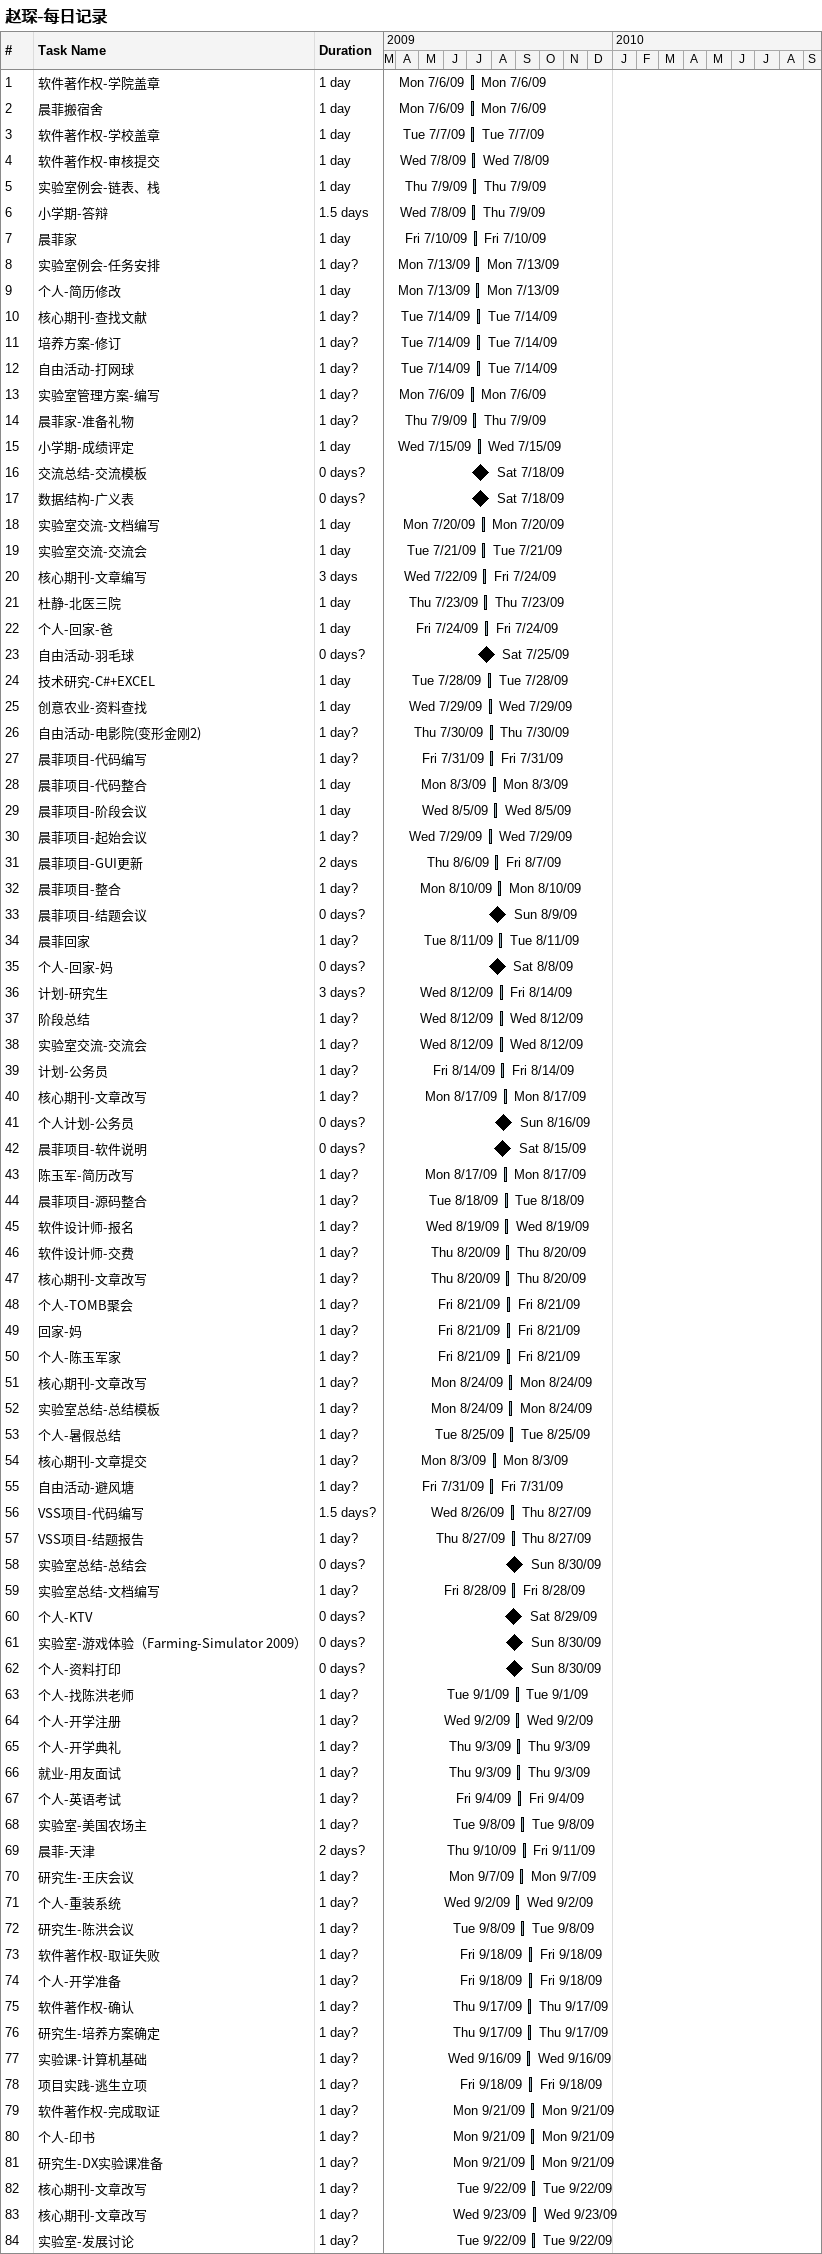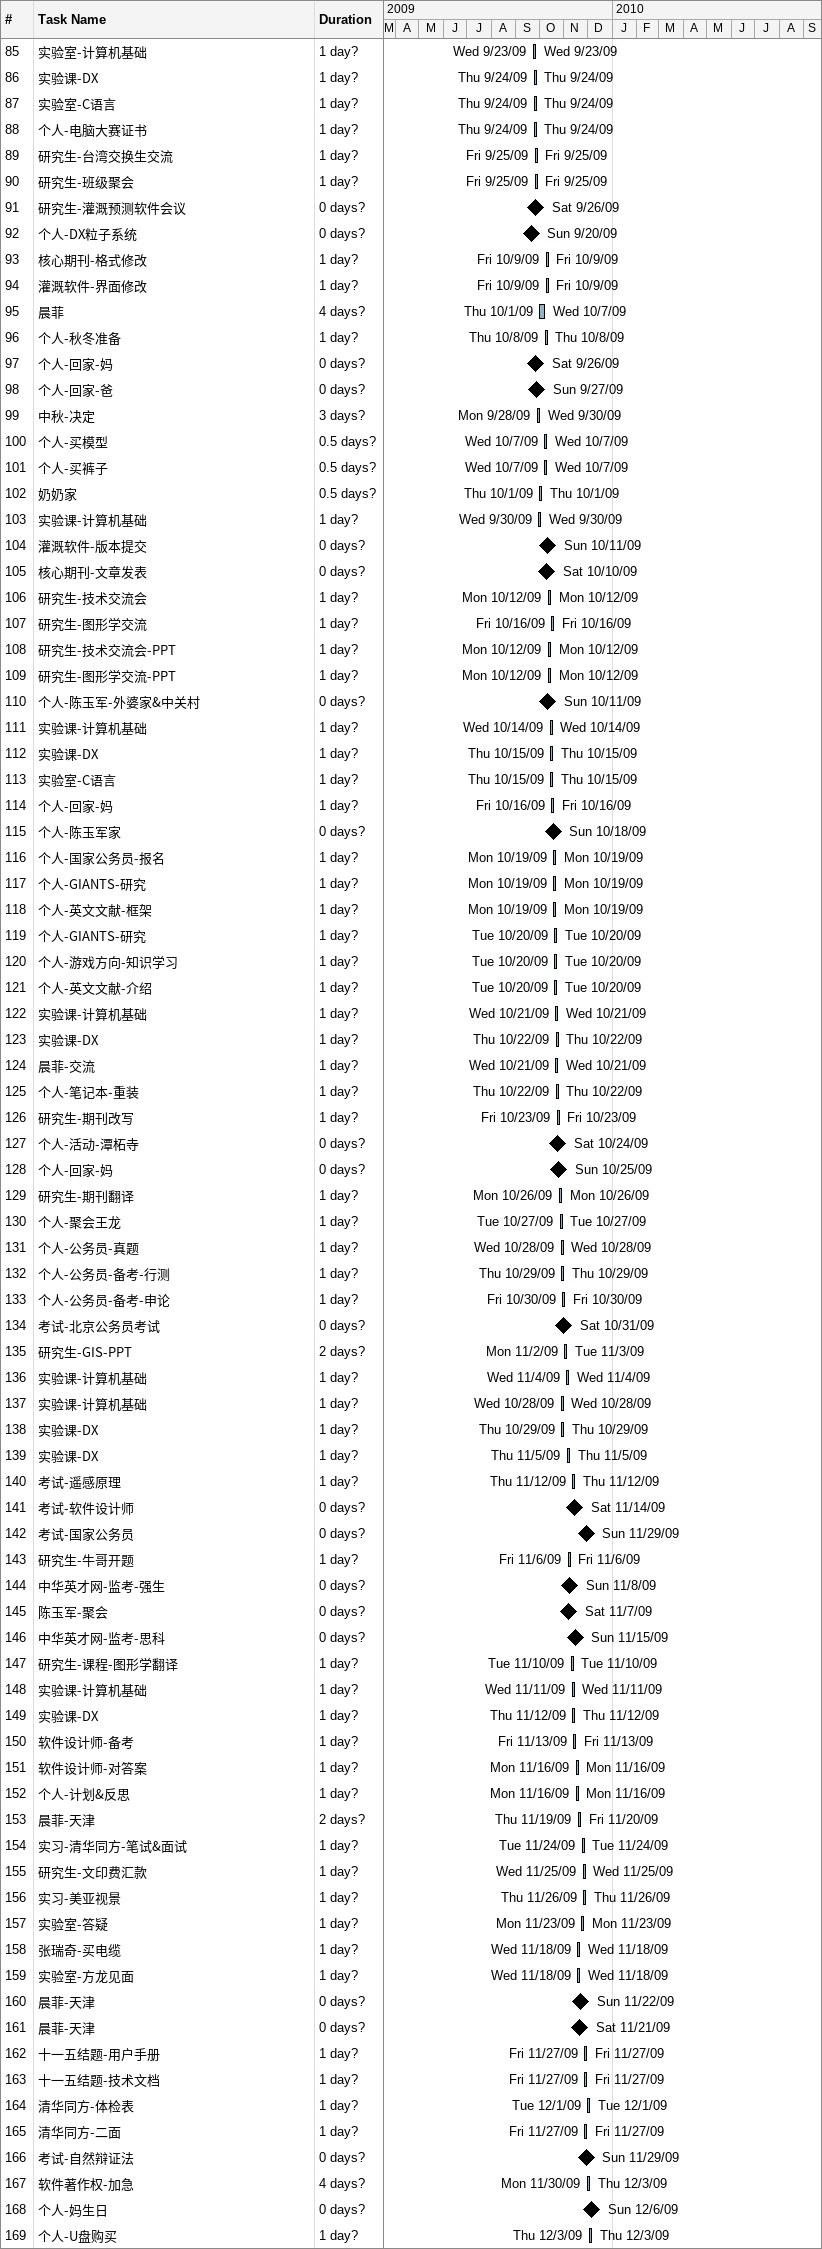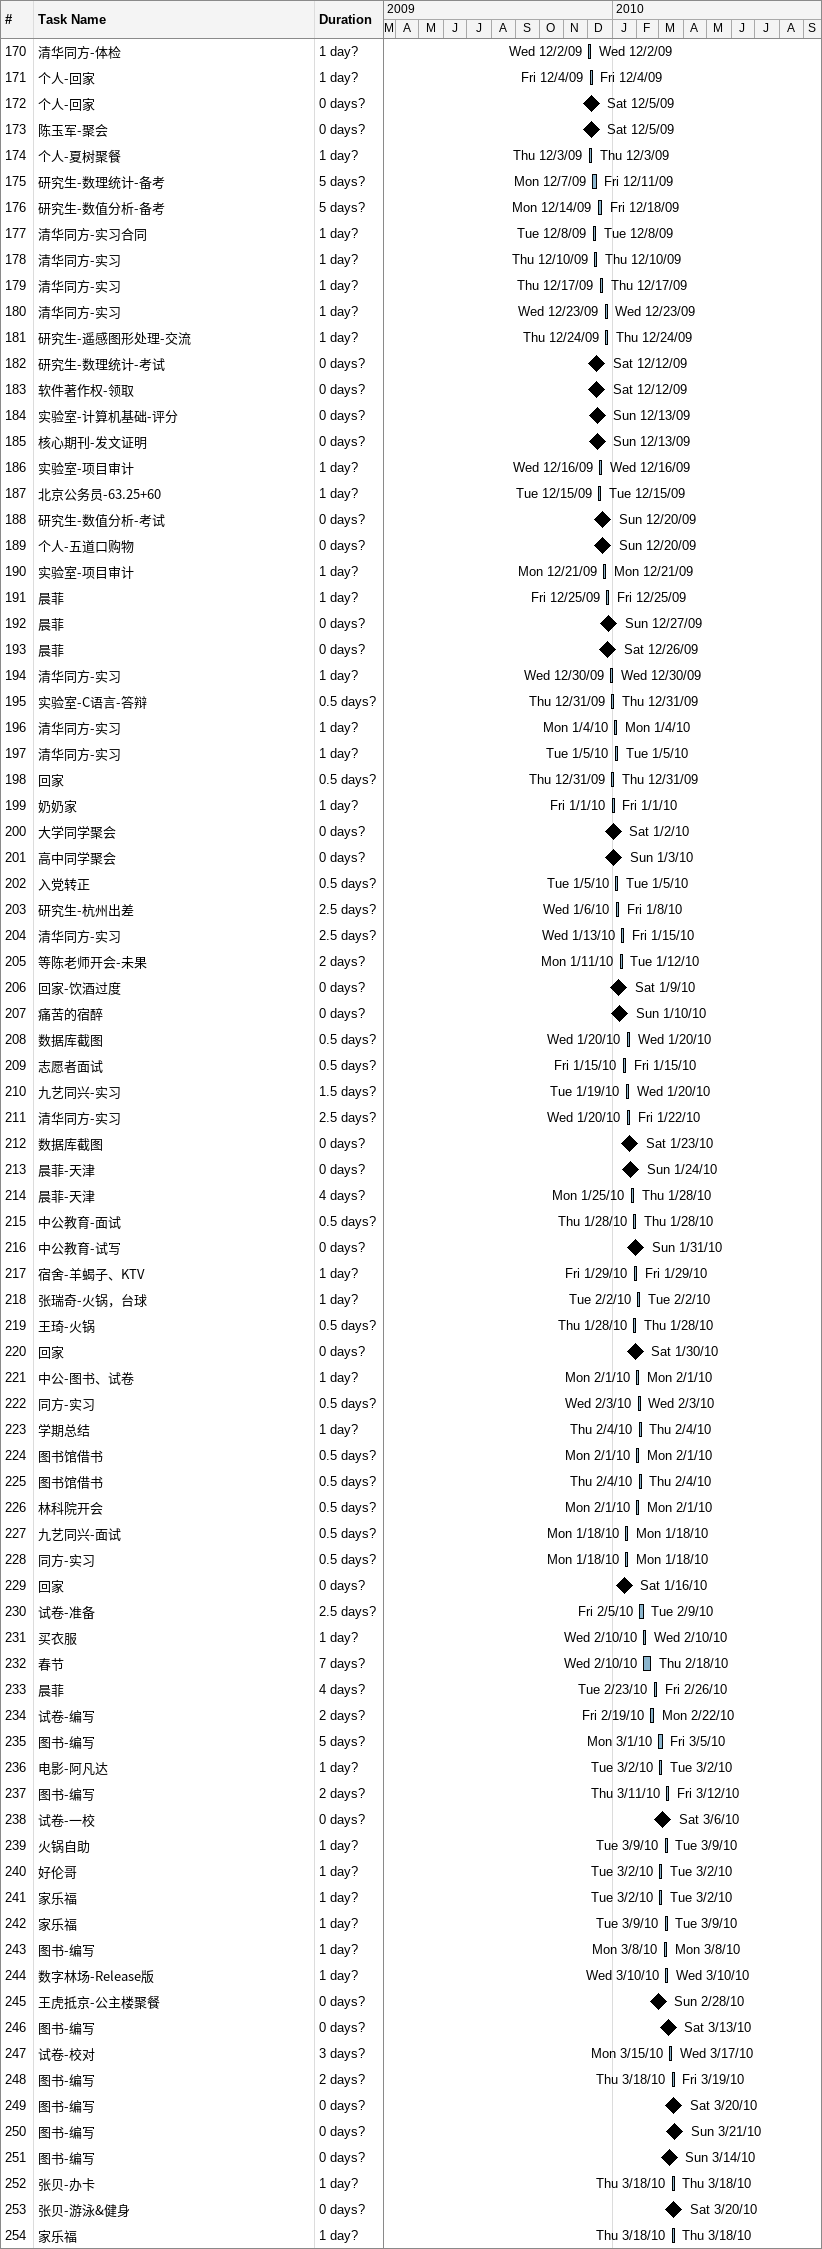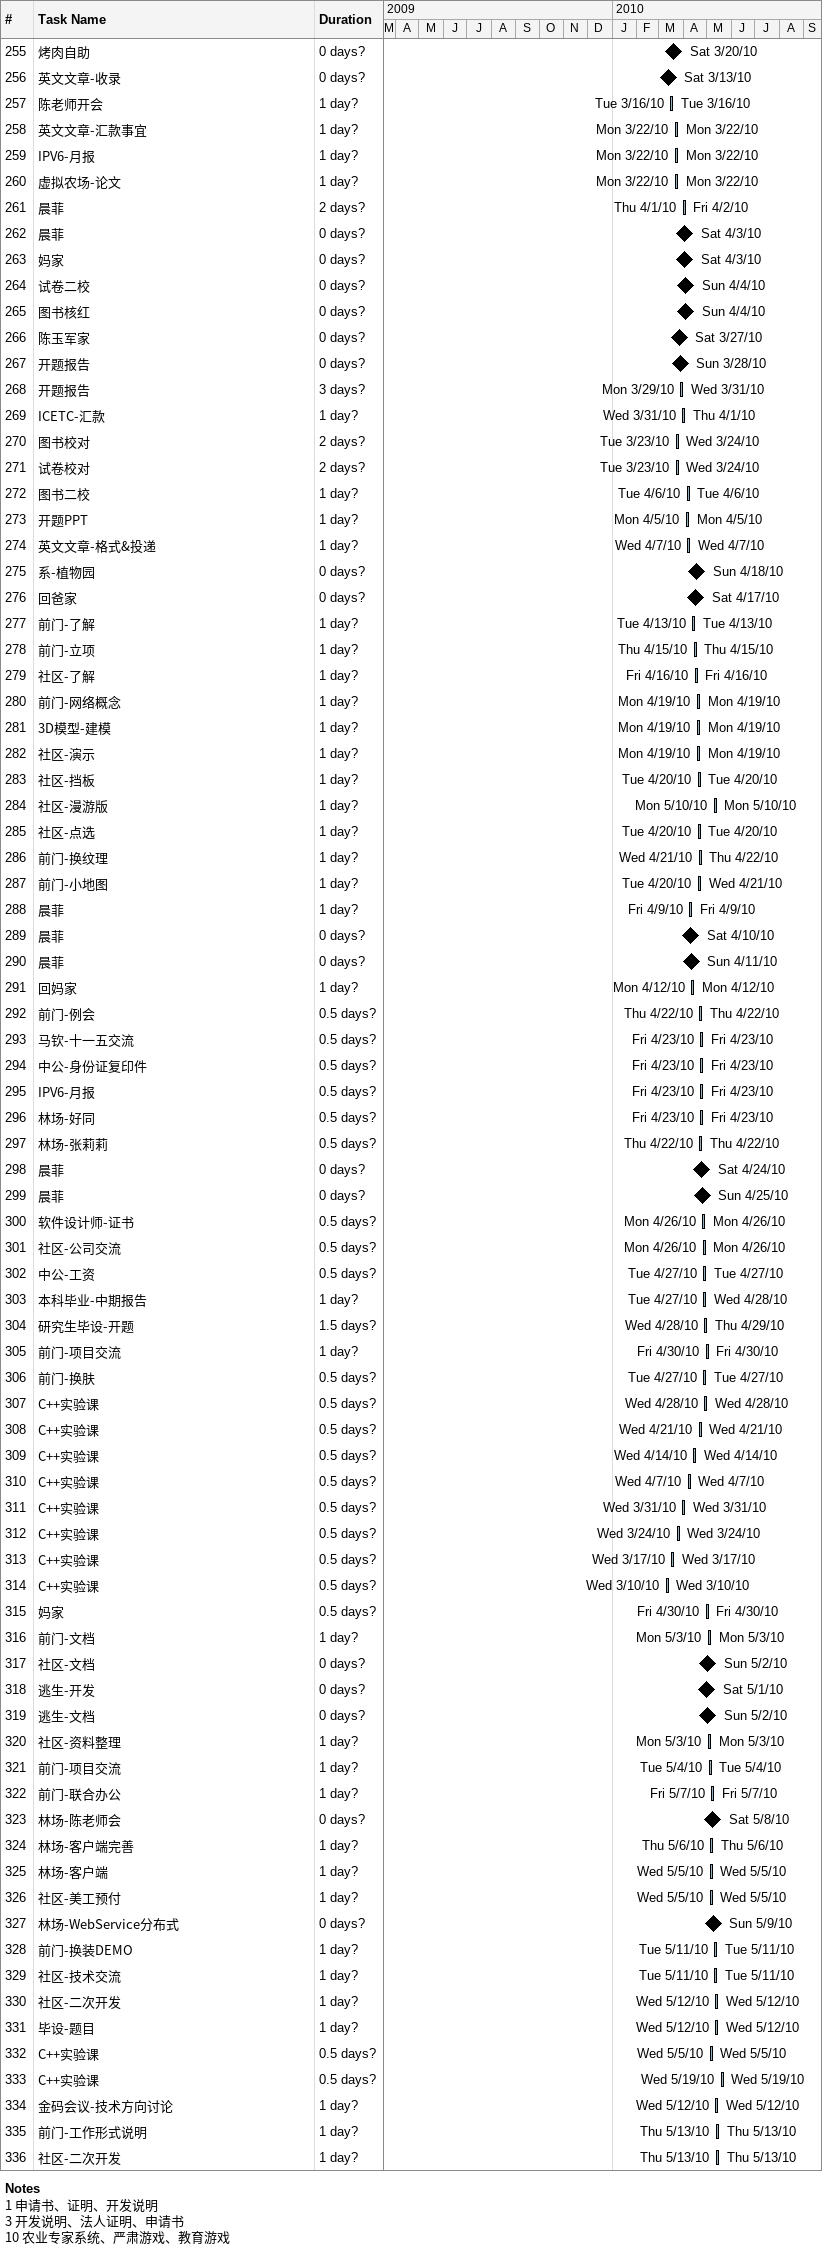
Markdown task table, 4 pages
赵琛-每日记录

| ID | Task | Duration | Start | Finish |
|---|---|---|---|---|
| 1 | 软件著作权-学院盖章 | 1d | 2009-07-06 | 2009-07-06 |
| 2 | 晨菲搬宿舍 | 1d | 2009-07-06 | 2009-07-06 |
| 3 | 软件著作权-学校盖章 | 1d | 2009-07-07 | 2009-07-07 |
| 4 | 软件著作权-审核提交 | 1d | 2009-07-08 | 2009-07-08 |
| 5 | 实验室例会-链表、栈 | 1d | 2009-07-09 | 2009-07-09 |
| 6 | 小学期-答辩 | 1.5d | 2009-07-08 | 2009-07-09 |
| 7 | 晨菲家 | 1d | 2009-07-10 | 2009-07-10 |
| 8 | 实验室例会-任务安排 | 1d? | 2009-07-13 | 2009-07-13 |
| 9 | 个人-简历修改 | 1d | 2009-07-13 | 2009-07-13 |
| 10 | 核心期刊-查找文献 | 1d? | 2009-07-14 | 2009-07-14 |
| 11 | 培养方案-修订 | 1d? | 2009-07-14 | 2009-07-14 |
| 12 | 自由活动-打网球 | 1d? | 2009-07-14 | 2009-07-14 |
| 13 | 实验室管理方案-编写 | 1d? | 2009-07-06 | 2009-07-06 |
| 14 | 晨菲家-准备礼物 | 1d? | 2009-07-09 | 2009-07-09 |
| 15 | 小学期-成绩评定 | 1d | 2009-07-15 | 2009-07-15 |
| 16 | 交流总结-交流模板 | 0d? | 2009-07-18 | 2009-07-18 |
| 17 | 数据结构-广义表 | 0d? | 2009-07-18 | 2009-07-18 |
| 18 | 实验室交流-文档编写 | 1d | 2009-07-20 | 2009-07-20 |
| 19 | 实验室交流-交流会 | 1d | 2009-07-21 | 2009-07-21 |
| 20 | 核心期刊-文章编写 | 3d | 2009-07-22 | 2009-07-24 |
| 21 | 杜静-北医三院 | 1d | 2009-07-23 | 2009-07-23 |
| 22 | 个人-回家-爸 | 1d | 2009-07-24 | 2009-07-24 |
| 23 | 自由活动-羽毛球 | 0d? | 2009-07-25 | 2009-07-25 |
| 24 | 技术研究-C#+EXCEL | 1d | 2009-07-28 | 2009-07-28 |
| 25 | 创意农业-资料查找 | 1d | 2009-07-29 | 2009-07-29 |
| 26 | 自由活动-电影院(变形金刚2) | 1d? | 2009-07-30 | 2009-07-30 |
| 27 | 晨菲项目-代码编写 | 1d? | 2009-07-31 | 2009-07-31 |
| 28 | 晨菲项目-代码整合 | 1d | 2009-08-03 | 2009-08-03 |
| 29 | 晨菲项目-阶段会议 | 1d | 2009-08-05 | 2009-08-05 |
| 30 | 晨菲项目-起始会议 | 1d? | 2009-07-29 | 2009-07-29 |
| 31 | 晨菲项目-GUI更新 | 2d | 2009-08-06 | 2009-08-07 |
| 32 | 晨菲项目-整合 | 1d? | 2009-08-10 | 2009-08-10 |
| 33 | 晨菲项目-结题会议 | 0d? | 2009-08-09 | 2009-08-09 |
| 34 | 晨菲回家 | 1d? | 2009-08-11 | 2009-08-11 |
| 35 | 个人-回家-妈 | 0d? | 2009-08-08 | 2009-08-08 |
| 36 | 计划-研究生 | 3d? | 2009-08-12 | 2009-08-14 |
| 37 | 阶段总结 | 1d? | 2009-08-12 | 2009-08-12 |
| 38 | 实验室交流-交流会 | 1d? | 2009-08-12 | 2009-08-12 |
| 39 | 计划-公务员 | 1d? | 2009-08-14 | 2009-08-14 |
| 40 | 核心期刊-文章改写 | 1d? | 2009-08-17 | 2009-08-17 |
| 41 | 个人计划-公务员 | 0d? | 2009-08-16 | 2009-08-16 |
| 42 | 晨菲项目-软件说明 | 0d? | 2009-08-15 | 2009-08-15 |
| 43 | 陈玉军-简历改写 | 1d? | 2009-08-17 | 2009-08-17 |
| 44 | 晨菲项目-源码整合 | 1d? | 2009-08-18 | 2009-08-18 |
| 45 | 软件设计师-报名 | 1d? | 2009-08-19 | 2009-08-19 |
| 46 | 软件设计师-交费 | 1d? | 2009-08-20 | 2009-08-20 |
| 47 | 核心期刊-文章改写 | 1d? | 2009-08-20 | 2009-08-20 |
| 48 | 个人-TOMB聚会 | 1d? | 2009-08-21 | 2009-08-21 |
| 49 | 回家-妈 | 1d? | 2009-08-21 | 2009-08-21 |
| 50 | 个人-陈玉军家 | 1d? | 2009-08-21 | 2009-08-21 |
| 51 | 核心期刊-文章改写 | 1d? | 2009-08-24 | 2009-08-24 |
| 52 | 实验室总结-总结模板 | 1d? | 2009-08-24 | 2009-08-24 |
| 53 | 个人-暑假总结 | 1d? | 2009-08-25 | 2009-08-25 |
| 54 | 核心期刊-文章提交 | 1d? | 2009-08-03 | 2009-08-03 |
| 55 | 自由活动-避风塘 | 1d? | 2009-07-31 | 2009-07-31 |
| 56 | VSS项目-代码编写 | 1.5d? | 2009-08-26 | 2009-08-27 |
| 57 | VSS项目-结题报告 | 1d? | 2009-08-27 | 2009-08-27 |
| 58 | 实验室总结-总结会 | 0d? | 2009-08-30 | 2009-08-30 |
| 59 | 实验室总结-文档编写 | 1d? | 2009-08-28 | 2009-08-28 |
| 60 | 个人-KTV | 0d? | 2009-08-29 | 2009-08-29 |
| 61 | 实验室-游戏体验（Farming-Simulator 2009） | 0d? | 2009-08-30 | 2009-08-30 |
| 62 | 个人-资料打印 | 0d? | 2009-08-30 | 2009-08-30 |
| 63 | 个人-找陈洪老师 | 1d? | 2009-09-01 | 2009-09-01 |
| 64 | 个人-开学注册 | 1d? | 2009-09-02 | 2009-09-02 |
| 65 | 个人-开学典礼 | 1d? | 2009-09-03 | 2009-09-03 |
| 66 | 就业-用友面试 | 1d? | 2009-09-03 | 2009-09-03 |
| 67 | 个人-英语考试 | 1d? | 2009-09-04 | 2009-09-04 |
| 68 | 实验室-美国农场主 | 1d? | 2009-09-08 | 2009-09-08 |
| 69 | 晨菲-天津 | 2d? | 2009-09-10 | 2009-09-11 |
| 70 | 研究生-王庆会议 | 1d? | 2009-09-07 | 2009-09-07 |
| 71 | 个人-重装系统 | 1d? | 2009-09-02 | 2009-09-02 |
| 72 | 研究生-陈洪会议 | 1d? | 2009-09-08 | 2009-09-08 |
| 73 | 软件著作权-取证失败 | 1d? | 2009-09-18 | 2009-09-18 |
| 74 | 个人-开学准备 | 1d? | 2009-09-18 | 2009-09-18 |
| 75 | 软件著作权-确认 | 1d? | 2009-09-17 | 2009-09-17 |
| 76 | 研究生-培养方案确定 | 1d? | 2009-09-17 | 2009-09-17 |
| 77 | 实验课-计算机基础 | 1d? | 2009-09-16 | 2009-09-16 |
| 78 | 项目实践-逃生立项 | 1d? | 2009-09-18 | 2009-09-18 |
| 79 | 软件著作权-完成取证 | 1d? | 2009-09-21 | 2009-09-21 |
| 80 | 个人-印书 | 1d? | 2009-09-21 | 2009-09-21 |
| 81 | 研究生-DX实验课准备 | 1d? | 2009-09-21 | 2009-09-21 |
| 82 | 核心期刊-文章改写 | 1d? | 2009-09-22 | 2009-09-22 |
| 83 | 核心期刊-文章改写 | 1d? | 2009-09-23 | 2009-09-23 |
| 84 | 实验室-发展讨论 | 1d? | 2009-09-22 | 2009-09-22 |
| 85 | 实验室-计算机基础 | 1d? | 2009-09-23 | 2009-09-23 |
| 86 | 实验课-DX | 1d? | 2009-09-24 | 2009-09-24 |
| 87 | 实验室-C语言 | 1d? | 2009-09-24 | 2009-09-24 |
| 88 | 个人-电脑大赛证书 | 1d? | 2009-09-24 | 2009-09-24 |
| 89 | 研究生-台湾交换生交流 | 1d? | 2009-09-25 | 2009-09-25 |
| 90 | 研究生-班级聚会 | 1d? | 2009-09-25 | 2009-09-25 |
| 91 | 研究生-灌溉预测软件会议 | 0d? | 2009-09-26 | 2009-09-26 |
| 92 | 个人-DX粒子系统 | 0d? | 2009-09-20 | 2009-09-20 |
| 93 | 核心期刊-格式修改 | 1d? | 2009-10-09 | 2009-10-09 |
| 94 | 灌溉软件-界面修改 | 1d? | 2009-10-09 | 2009-10-09 |
| 95 | 晨菲 | 4d? | 2009-10-01 | 2009-10-07 |
| 96 | 个人-秋冬准备 | 1d? | 2009-10-08 | 2009-10-08 |
| 97 | 个人-回家-妈 | 0d? | 2009-09-26 | 2009-09-26 |
| 98 | 个人-回家-爸 | 0d? | 2009-09-27 | 2009-09-27 |
| 99 | 中秋-决定 | 3d? | 2009-09-28 | 2009-09-30 |
| 100 | 个人-买模型 | 0.5d? | 2009-10-07 | 2009-10-07 |
| 101 | 个人-买裤子 | 0.5d? | 2009-10-07 | 2009-10-07 |
| 102 | 奶奶家 | 0.5d? | 2009-10-01 | 2009-10-01 |
| 103 | 实验课-计算机基础 | 1d? | 2009-09-30 | 2009-09-30 |
| 104 | 灌溉软件-版本提交 | 0d? | 2009-10-11 | 2009-10-11 |
| 105 | 核心期刊-文章发表 | 0d? | 2009-10-10 | 2009-10-10 |
| 106 | 研究生-技术交流会 | 1d? | 2009-10-12 | 2009-10-12 |
| 107 | 研究生-图形学交流 | 1d? | 2009-10-16 | 2009-10-16 |
| 108 | 研究生-技术交流会-PPT | 1d? | 2009-10-12 | 2009-10-12 |
| 109 | 研究生-图形学交流-PPT | 1d? | 2009-10-12 | 2009-10-12 |
| 110 | 个人-陈玉军-外婆家&中关村 | 0d? | 2009-10-11 | 2009-10-11 |
| 111 | 实验课-计算机基础 | 1d? | 2009-10-14 | 2009-10-14 |
| 112 | 实验课-DX | 1d? | 2009-10-15 | 2009-10-15 |
| 113 | 实验室-C语言 | 1d? | 2009-10-15 | 2009-10-15 |
| 114 | 个人-回家-妈 | 1d? | 2009-10-16 | 2009-10-16 |
| 115 | 个人-陈玉军家 | 0d? | 2009-10-18 | 2009-10-18 |
| 116 | 个人-国家公务员-报名 | 1d? | 2009-10-19 | 2009-10-19 |
| 117 | 个人-GIANTS-研究 | 1d? | 2009-10-19 | 2009-10-19 |
| 118 | 个人-英文文献-框架 | 1d? | 2009-10-19 | 2009-10-19 |
| 119 | 个人-GIANTS-研究 | 1d? | 2009-10-20 | 2009-10-20 |
| 120 | 个人-游戏方向-知识学习 | 1d? | 2009-10-20 | 2009-10-20 |
| 121 | 个人-英文文献-介绍 | 1d? | 2009-10-20 | 2009-10-20 |
| 122 | 实验课-计算机基础 | 1d? | 2009-10-21 | 2009-10-21 |
| 123 | 实验课-DX | 1d? | 2009-10-22 | 2009-10-22 |
| 124 | 晨菲-交流 | 1d? | 2009-10-21 | 2009-10-21 |
| 125 | 个人-笔记本-重装 | 1d? | 2009-10-22 | 2009-10-22 |
| 126 | 研究生-期刊改写 | 1d? | 2009-10-23 | 2009-10-23 |
| 127 | 个人-活动-潭柘寺 | 0d? | 2009-10-24 | 2009-10-24 |
| 128 | 个人-回家-妈 | 0d? | 2009-10-25 | 2009-10-25 |
| 129 | 研究生-期刊翻译 | 1d? | 2009-10-26 | 2009-10-26 |
| 130 | 个人-聚会王龙 | 1d? | 2009-10-27 | 2009-10-27 |
| 131 | 个人-公务员-真题 | 1d? | 2009-10-28 | 2009-10-28 |
| 132 | 个人-公务员-备考-行测 | 1d? | 2009-10-29 | 2009-10-29 |
| 133 | 个人-公务员-备考-申论 | 1d? | 2009-10-30 | 2009-10-30 |
| 134 | 考试-北京公务员考试 | 0d? | 2009-10-31 | 2009-10-31 |
| 135 | 研究生-GIS-PPT | 2d? | 2009-11-02 | 2009-11-03 |
| 136 | 实验课-计算机基础 | 1d? | 2009-11-04 | 2009-11-04 |
| 137 | 实验课-计算机基础 | 1d? | 2009-10-28 | 2009-10-28 |
| 138 | 实验课-DX | 1d? | 2009-10-29 | 2009-10-29 |
| 139 | 实验课-DX | 1d? | 2009-11-05 | 2009-11-05 |
| 140 | 考试-遥感原理 | 1d? | 2009-11-12 | 2009-11-12 |
| 141 | 考试-软件设计师 | 0d? | 2009-11-14 | 2009-11-14 |
| 142 | 考试-国家公务员 | 0d? | 2009-11-29 | 2009-11-29 |
| 143 | 研究生-牛哥开题 | 1d? | 2009-11-06 | 2009-11-06 |
| 144 | 中华英才网-监考-强生 | 0d? | 2009-11-08 | 2009-11-08 |
| 145 | 陈玉军-聚会 | 0d? | 2009-11-07 | 2009-11-07 |
| 146 | 中华英才网-监考-思科 | 0d? | 2009-11-15 | 2009-11-15 |
| 147 | 研究生-课程-图形学翻译 | 1d? | 2009-11-10 | 2009-11-10 |
| 148 | 实验课-计算机基础 | 1d? | 2009-11-11 | 2009-11-11 |
| 149 | 实验课-DX | 1d? | 2009-11-12 | 2009-11-12 |
| 150 | 软件设计师-备考 | 1d? | 2009-11-13 | 2009-11-13 |
| 151 | 软件设计师-对答案 | 1d? | 2009-11-16 | 2009-11-16 |
| 152 | 个人-计划&反思 | 1d? | 2009-11-16 | 2009-11-16 |
| 153 | 晨菲-天津 | 2d? | 2009-11-19 | 2009-11-20 |
| 154 | 实习-清华同方-笔试&面试 | 1d? | 2009-11-24 | 2009-11-24 |
| 155 | 研究生-文印费汇款 | 1d? | 2009-11-25 | 2009-11-25 |
| 156 | 实习-美亚视景 | 1d? | 2009-11-26 | 2009-11-26 |
| 157 | 实验室-答疑 | 1d? | 2009-11-23 | 2009-11-23 |
| 158 | 张瑞奇-买电缆 | 1d? | 2009-11-18 | 2009-11-18 |
| 159 | 实验室-方龙见面 | 1d? | 2009-11-18 | 2009-11-18 |
| 160 | 晨菲-天津 | 0d? | 2009-11-22 | 2009-11-22 |
| 161 | 晨菲-天津 | 0d? | 2009-11-21 | 2009-11-21 |
| 162 | 十一五结题-用户手册 | 1d? | 2009-11-27 | 2009-11-27 |
| 163 | 十一五结题-技术文档 | 1d? | 2009-11-27 | 2009-11-27 |
| 164 | 清华同方-体检表 | 1d? | 2009-12-01 | 2009-12-01 |
| 165 | 清华同方-二面 | 1d? | 2009-11-27 | 2009-11-27 |
| 166 | 考试-自然辩证法 | 0d? | 2009-11-29 | 2009-11-29 |
| 167 | 软件著作权-加急 | 4d? | 2009-11-30 | 2009-12-03 |
| 168 | 个人-妈生日 | 0d? | 2009-12-06 | 2009-12-06 |
| 169 | 个人-U盘购买 | 1d? | 2009-12-03 | 2009-12-03 |
| 170 | 清华同方-体检 | 1d? | 2009-12-02 | 2009-12-02 |
| 171 | 个人-回家 | 1d? | 2009-12-04 | 2009-12-04 |
| 172 | 个人-回家 | 0d? | 2009-12-05 | 2009-12-05 |
| 173 | 陈玉军-聚会 | 0d? | 2009-12-05 | 2009-12-05 |
| 174 | 个人-夏树聚餐 | 1d? | 2009-12-03 | 2009-12-03 |
| 175 | 研究生-数理统计-备考 | 5d? | 2009-12-07 | 2009-12-11 |
| 176 | 研究生-数值分析-备考 | 5d? | 2009-12-14 | 2009-12-18 |
| 177 | 清华同方-实习合同 | 1d? | 2009-12-08 | 2009-12-08 |
| 178 | 清华同方-实习 | 1d? | 2009-12-10 | 2009-12-10 |
| 179 | 清华同方-实习 | 1d? | 2009-12-17 | 2009-12-17 |
| 180 | 清华同方-实习 | 1d? | 2009-12-23 | 2009-12-23 |
| 181 | 研究生-遥感图形处理-交流 | 1d? | 2009-12-24 | 2009-12-24 |
| 182 | 研究生-数理统计-考试 | 0d? | 2009-12-12 | 2009-12-12 |
| 183 | 软件著作权-领取 | 0d? | 2009-12-12 | 2009-12-12 |
| 184 | 实验室-计算机基础-评分 | 0d? | 2009-12-13 | 2009-12-13 |
| 185 | 核心期刊-发文证明 | 0d? | 2009-12-13 | 2009-12-13 |
| 186 | 实验室-项目审计 | 1d? | 2009-12-16 | 2009-12-16 |
| 187 | 北京公务员-63.25+60 | 1d? | 2009-12-15 | 2009-12-15 |
| 188 | 研究生-数值分析-考试 | 0d? | 2009-12-20 | 2009-12-20 |
| 189 | 个人-五道口购物 | 0d? | 2009-12-20 | 2009-12-20 |
| 190 | 实验室-项目审计 | 1d? | 2009-12-21 | 2009-12-21 |
| 191 | 晨菲 | 1d? | 2009-12-25 | 2009-12-25 |
| 192 | 晨菲 | 0d? | 2009-12-27 | 2009-12-27 |
| 193 | 晨菲 | 0d? | 2009-12-26 | 2009-12-26 |
| 194 | 清华同方-实习 | 1d? | 2009-12-30 | 2009-12-30 |
| 195 | 实验室-C语言-答辩 | 0.5d? | 2009-12-31 | 2009-12-31 |
| 196 | 清华同方-实习 | 1d? | 2010-01-04 | 2010-01-04 |
| 197 | 清华同方-实习 | 1d? | 2010-01-05 | 2010-01-05 |
| 198 | 回家 | 0.5d? | 2009-12-31 | 2009-12-31 |
| 199 | 奶奶家 | 1d? | 2010-01-01 | 2010-01-01 |
| 200 | 大学同学聚会 | 0d? | 2010-01-02 | 2010-01-02 |
| 201 | 高中同学聚会 | 0d? | 2010-01-03 | 2010-01-03 |
| 202 | 入党转正 | 0.5d? | 2010-01-05 | 2010-01-05 |
| 203 | 研究生-杭州出差 | 2.5d? | 2010-01-06 | 2010-01-08 |
| 204 | 清华同方-实习 | 2.5d? | 2010-01-13 | 2010-01-15 |
| 205 | 等陈老师开会-未果 | 2d? | 2010-01-11 | 2010-01-12 |
| 206 | 回家-饮酒过度 | 0d? | 2010-01-09 | 2010-01-09 |
| 207 | 痛苦的宿醉 | 0d? | 2010-01-10 | 2010-01-10 |
| 208 | 数据库截图 | 0.5d? | 2010-01-20 | 2010-01-20 |
| 209 | 志愿者面试 | 0.5d? | 2010-01-15 | 2010-01-15 |
| 210 | 九艺同兴-实习 | 1.5d? | 2010-01-19 | 2010-01-20 |
| 211 | 清华同方-实习 | 2.5d? | 2010-01-20 | 2010-01-22 |
| 212 | 数据库截图 | 0d? | 2010-01-23 | 2010-01-23 |
| 213 | 晨菲-天津 | 0d? | 2010-01-24 | 2010-01-24 |
| 214 | 晨菲-天津 | 4d? | 2010-01-25 | 2010-01-28 |
| 215 | 中公教育-面试 | 0.5d? | 2010-01-28 | 2010-01-28 |
| 216 | 中公教育-试写 | 0d? | 2010-01-31 | 2010-01-31 |
| 217 | 宿舍-羊蝎子、KTV | 1d? | 2010-01-29 | 2010-01-29 |
| 218 | 张瑞奇-火锅，台球 | 1d? | 2010-02-02 | 2010-02-02 |
| 219 | 王琦-火锅 | 0.5d? | 2010-01-28 | 2010-01-28 |
| 220 | 回家 | 0d? | 2010-01-30 | 2010-01-30 |
| 221 | 中公-图书、试卷 | 1d? | 2010-02-01 | 2010-02-01 |
| 222 | 同方-实习 | 0.5d? | 2010-02-03 | 2010-02-03 |
| 223 | 学期总结 | 1d? | 2010-02-04 | 2010-02-04 |
| 224 | 图书馆借书 | 0.5d? | 2010-02-01 | 2010-02-01 |
| 225 | 图书馆借书 | 0.5d? | 2010-02-04 | 2010-02-04 |
| 226 | 林科院开会 | 0.5d? | 2010-02-01 | 2010-02-01 |
| 227 | 九艺同兴-面试 | 0.5d? | 2010-01-18 | 2010-01-18 |
| 228 | 同方-实习 | 0.5d? | 2010-01-18 | 2010-01-18 |
| 229 | 回家 | 0d? | 2010-01-16 | 2010-01-16 |
| 230 | 试卷-准备 | 2.5d? | 2010-02-05 | 2010-02-09 |
| 231 | 买衣服 | 1d? | 2010-02-10 | 2010-02-10 |
| 232 | 春节 | 7d? | 2010-02-10 | 2010-02-18 |
| 233 | 晨菲 | 4d? | 2010-02-23 | 2010-02-26 |
| 234 | 试卷-编写 | 2d? | 2010-02-19 | 2010-02-22 |
| 235 | 图书-编写 | 5d? | 2010-03-01 | 2010-03-05 |
| 236 | 电影-阿凡达 | 1d? | 2010-03-02 | 2010-03-02 |
| 237 | 图书-编写 | 2d? | 2010-03-11 | 2010-03-12 |
| 238 | 试卷-一校 | 0d? | 2010-03-06 | 2010-03-06 |
| 239 | 火锅自助 | 1d? | 2010-03-09 | 2010-03-09 |
| 240 | 好伦哥 | 1d? | 2010-03-02 | 2010-03-02 |
| 241 | 家乐福 | 1d? | 2010-03-02 | 2010-03-02 |
| 242 | 家乐福 | 1d? | 2010-03-09 | 2010-03-09 |
| 243 | 图书-编写 | 1d? | 2010-03-08 | 2010-03-08 |
| 244 | 数字林场-Release版 | 1d? | 2010-03-10 | 2010-03-10 |
| 245 | 王虎抵京-公主楼聚餐 | 0d? | 2010-02-28 | 2010-02-28 |
| 246 | 图书-编写 | 0d? | 2010-03-13 | 2010-03-13 |
| 247 | 试卷-校对 | 3d? | 2010-03-15 | 2010-03-17 |
| 248 | 图书-编写 | 2d? | 2010-03-18 | 2010-03-19 |
| 249 | 图书-编写 | 0d? | 2010-03-20 | 2010-03-20 |
| 250 | 图书-编写 | 0d? | 2010-03-21 | 2010-03-21 |
| 251 | 图书-编写 | 0d? | 2010-03-14 | 2010-03-14 |
| 252 | 张贝-办卡 | 1d? | 2010-03-18 | 2010-03-18 |
| 253 | 张贝-游泳&健身 | 0d? | 2010-03-20 | 2010-03-20 |
| 254 | 家乐福 | 1d? | 2010-03-18 | 2010-03-18 |
| 255 | 烤肉自助 | 0d? | 2010-03-20 | 2010-03-20 |
| 256 | 英文文章-收录 | 0d? | 2010-03-13 | 2010-03-13 |
| 257 | 陈老师开会 | 1d? | 2010-03-16 | 2010-03-16 |
| 258 | 英文文章-汇款事宜 | 1d? | 2010-03-22 | 2010-03-22 |
| 259 | IPV6-月报 | 1d? | 2010-03-22 | 2010-03-22 |
| 260 | 虚拟农场-论文 | 1d? | 2010-03-22 | 2010-03-22 |
| 261 | 晨菲 | 2d? | 2010-04-01 | 2010-04-02 |
| 262 | 晨菲 | 0d? | 2010-04-03 | 2010-04-03 |
| 263 | 妈家 | 0d? | 2010-04-03 | 2010-04-03 |
| 264 | 试卷二校 | 0d? | 2010-04-04 | 2010-04-04 |
| 265 | 图书核红 | 0d? | 2010-04-04 | 2010-04-04 |
| 266 | 陈玉军家 | 0d? | 2010-03-27 | 2010-03-27 |
| 267 | 开题报告 | 0d? | 2010-03-28 | 2010-03-28 |
| 268 | 开题报告 | 3d? | 2010-03-29 | 2010-03-31 |
| 269 | ICETC-汇款 | 1d? | 2010-03-31 | 2010-04-01 |
| 270 | 图书校对 | 2d? | 2010-03-23 | 2010-03-24 |
| 271 | 试卷校对 | 2d? | 2010-03-23 | 2010-03-24 |
| 272 | 图书二校 | 1d? | 2010-04-06 | 2010-04-06 |
| 273 | 开题PPT | 1d? | 2010-04-05 | 2010-04-05 |
| 274 | 英文文章-格式&投递 | 1d? | 2010-04-07 | 2010-04-07 |
| 275 | 系-植物园 | 0d? | 2010-04-18 | 2010-04-18 |
| 276 | 回爸家 | 0d? | 2010-04-17 | 2010-04-17 |
| 277 | 前门-了解 | 1d? | 2010-04-13 | 2010-04-13 |
| 278 | 前门-立项 | 1d? | 2010-04-15 | 2010-04-15 |
| 279 | 社区-了解 | 1d? | 2010-04-16 | 2010-04-16 |
| 280 | 前门-网络概念 | 1d? | 2010-04-19 | 2010-04-19 |
| 281 | 3D模型-建模 | 1d? | 2010-04-19 | 2010-04-19 |
| 282 | 社区-演示 | 1d? | 2010-04-19 | 2010-04-19 |
| 283 | 社区-挡板 | 1d? | 2010-04-20 | 2010-04-20 |
| 284 | 社区-漫游版 | 1d? | 2010-05-10 | 2010-05-10 |
| 285 | 社区-点选 | 1d? | 2010-04-20 | 2010-04-20 |
| 286 | 前门-换纹理 | 1d? | 2010-04-21 | 2010-04-22 |
| 287 | 前门-小地图 | 1d? | 2010-04-20 | 2010-04-21 |
| 288 | 晨菲 | 1d? | 2010-04-09 | 2010-04-09 |
| 289 | 晨菲 | 0d? | 2010-04-10 | 2010-04-10 |
| 290 | 晨菲 | 0d? | 2010-04-11 | 2010-04-11 |
| 291 | 回妈家 | 1d? | 2010-04-12 | 2010-04-12 |
| 292 | 前门-例会 | 0.5d? | 2010-04-22 | 2010-04-22 |
| 293 | 马钦-十一五交流 | 0.5d? | 2010-04-23 | 2010-04-23 |
| 294 | 中公-身份证复印件 | 0.5d? | 2010-04-23 | 2010-04-23 |
| 295 | IPV6-月报 | 0.5d? | 2010-04-23 | 2010-04-23 |
| 296 | 林场-好同 | 0.5d? | 2010-04-23 | 2010-04-23 |
| 297 | 林场-张莉莉 | 0.5d? | 2010-04-22 | 2010-04-22 |
| 298 | 晨菲 | 0d? | 2010-04-24 | 2010-04-24 |
| 299 | 晨菲 | 0d? | 2010-04-25 | 2010-04-25 |
| 300 | 软件设计师-证书 | 0.5d? | 2010-04-26 | 2010-04-26 |
| 301 | 社区-公司交流 | 0.5d? | 2010-04-26 | 2010-04-26 |
| 302 | 中公-工资 | 0.5d? | 2010-04-27 | 2010-04-27 |
| 303 | 本科毕业-中期报告 | 1d? | 2010-04-27 | 2010-04-28 |
| 304 | 研究生毕设-开题 | 1.5d? | 2010-04-28 | 2010-04-29 |
| 305 | 前门-项目交流 | 1d? | 2010-04-30 | 2010-04-30 |
| 306 | 前门-换肤 | 0.5d? | 2010-04-27 | 2010-04-27 |
| 307 | C++实验课 | 0.5d? | 2010-04-28 | 2010-04-28 |
| 308 | C++实验课 | 0.5d? | 2010-04-21 | 2010-04-21 |
| 309 | C++实验课 | 0.5d? | 2010-04-14 | 2010-04-14 |
| 310 | C++实验课 | 0.5d? | 2010-04-07 | 2010-04-07 |
| 311 | C++实验课 | 0.5d? | 2010-03-31 | 2010-03-31 |
| 312 | C++实验课 | 0.5d? | 2010-03-24 | 2010-03-24 |
| 313 | C++实验课 | 0.5d? | 2010-03-17 | 2010-03-17 |
| 314 | C++实验课 | 0.5d? | 2010-03-10 | 2010-03-10 |
| 315 | 妈家 | 0.5d? | 2010-04-30 | 2010-04-30 |
| 316 | 前门-文档 | 1d? | 2010-05-03 | 2010-05-03 |
| 317 | 社区-文档 | 0d? | 2010-05-02 | 2010-05-02 |
| 318 | 逃生-开发 | 0d? | 2010-05-01 | 2010-05-01 |
| 319 | 逃生-文档 | 0d? | 2010-05-02 | 2010-05-02 |
| 320 | 社区-资料整理 | 1d? | 2010-05-03 | 2010-05-03 |
| 321 | 前门-项目交流 | 1d? | 2010-05-04 | 2010-05-04 |
| 322 | 前门-联合办公 | 1d? | 2010-05-07 | 2010-05-07 |
| 323 | 林场-陈老师会 | 0d? | 2010-05-08 | 2010-05-08 |
| 324 | 林场-客户端完善 | 1d? | 2010-05-06 | 2010-05-06 |
| 325 | 林场-客户端 | 1d? | 2010-05-05 | 2010-05-05 |
| 326 | 社区-美工预付 | 1d? | 2010-05-05 | 2010-05-05 |
| 327 | 林场-WebService分布式 | 0d? | 2010-05-09 | 2010-05-09 |
| 328 | 前门-换装DEMO | 1d? | 2010-05-11 | 2010-05-11 |
| 329 | 社区-技术交流 | 1d? | 2010-05-11 | 2010-05-11 |
| 330 | 社区-二次开发 | 1d? | 2010-05-12 | 2010-05-12 |
| 331 | 毕设-题目 | 1d? | 2010-05-12 | 2010-05-12 |
| 332 | C++实验课 | 0.5d? | 2010-05-05 | 2010-05-05 |
| 333 | C++实验课 | 0.5d? | 2010-05-19 | 2010-05-19 |
| 334 | 金码会议-技术方向讨论 | 1d? | 2010-05-12 | 2010-05-12 |
| 335 | 前门-工作形式说明 | 1d? | 2010-05-13 | 2010-05-13 |
| 336 | 社区-二次开发 | 1d? | 2010-05-13 | 2010-05-13 |

Notes
- 1: 申请书、证明、开发说明
- 3: 开发说明、法人证明、申请书
- 10: 农业专家系统、严肃游戏、教育游戏
